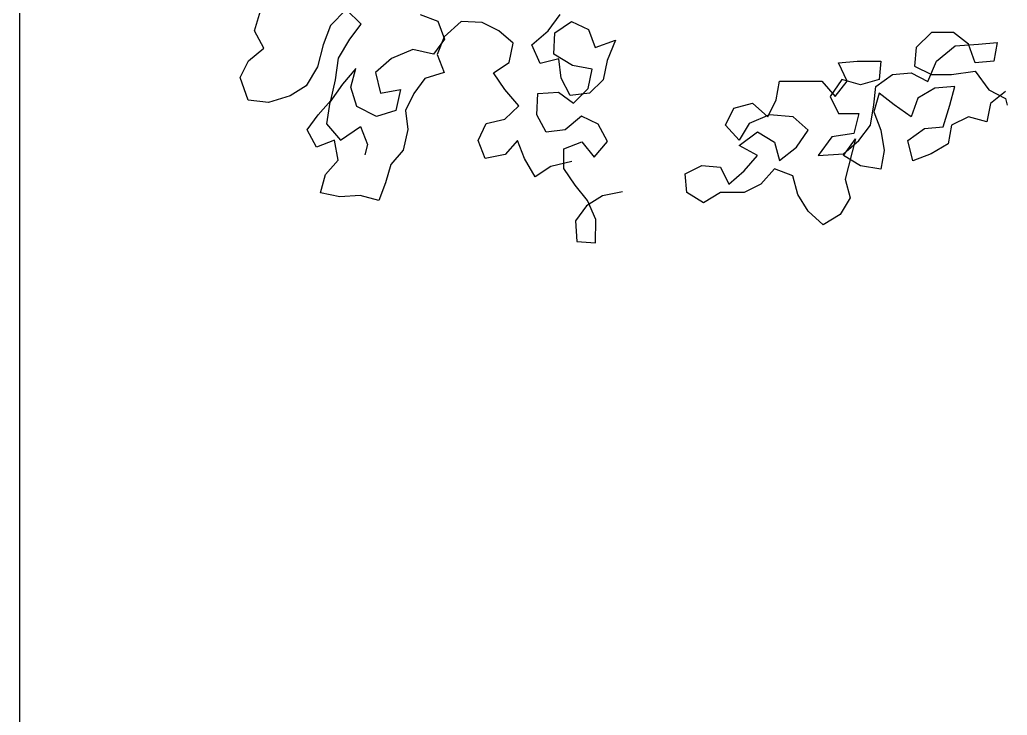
# Model space of a CAD drawing. Header units: millimetres. Extents: x -249630 to 95394, y -188036 to 109963.
# Drawn here: x -74482 to -73729, y 96791 to 97322 of the extents above; entities that cross this region are included whole.
import ezdxf

# ---------------------------------------------------------------- set-up
doc = ezdxf.new("R2010")
doc.units = ezdxf.units.MM
doc.layers.add('05', color=5, linetype='Continuous')
doc.layers.add('AHojas', color=86, linetype='Continuous')

# ---------------------------------------------------------------- blocks, each defined once
blk = doc.blocks.new('Arbol_01')
at = {"layer": 'AHojas'}
for p, q in [((-0.88536, 1.40945), (-0.88162, 1.42162)), ((-0.82935, 1.42254), (-0.83891, 1.41268)), ((-0.82036, 1.41351), (-0.82935, 1.42254)), ((-0.78432, 1.41942), (-0.77356, 1.41533)), ((-0.70612, 1.4095), (-0.69885, 1.41954)), ((-0.83891, 1.41268), (-0.84353, 1.40104)), ((-0.8271, 1.40435), (-0.82036, 1.41351)), ((-0.77356, 1.41533), (-0.76935, 1.40437)), ((-0.75926, 1.41511), (-0.7697, 1.40578)), ((-0.74637, 1.41455), (-0.75926, 1.41511)), ((-0.73614, 1.40958), (-0.74637, 1.41455)), ((-0.70206, 1.40825), (-0.6918, 1.41528)), ((-0.6918, 1.41528), (-0.68157, 1.41031)), ((-0.87974, 1.39884), (-0.88536, 1.40945)), ((-0.7697, 1.40578), (-0.77379, 1.39502)), ((-0.72751, 1.40196), (-0.73614, 1.40958)), ((-0.71603, 1.40105), (-0.70612, 1.4095)), ((-0.70263, 1.39536), (-0.70206, 1.40825)), ((-0.68157, 1.41031), (-0.67737, 1.39935)), ((-0.47217, 1.40853), (-0.48145, 1.39928)), ((-0.45878, 1.40852), (-0.47217, 1.40853)), ((-0.44952, 1.40131), (-0.45878, 1.40852)), ((-0.88912, 1.39127), (-0.87974, 1.39884)), ((-0.84353, 1.40104), (-0.84692, 1.38745)), ((-0.83402, 1.39289), (-0.8271, 1.40435)), ((-0.76935, 1.40437), (-0.77609, 1.3952)), ((-0.72984, 1.39013), (-0.72751, 1.40196)), ((-0.71094, 1.38955), (-0.71603, 1.40105)), ((-0.67737, 1.39935), (-0.66499, 1.40391)), ((-0.66499, 1.40391), (-0.67015, 1.39139)), ((-0.48145, 1.39928), (-0.48249, 1.38795)), ((-0.4691, 1.39103), (-0.45776, 1.40028)), ((-0.45776, 1.40028), (-0.44335, 1.4013)), ((-0.44542, 1.38997), (-0.44952, 1.40131)), ((-0.44335, 1.4013), (-0.43202, 1.40232)), ((-0.43202, 1.40232), (-0.43409, 1.39099)), ((-0.836, 1.37965), (-0.83402, 1.39289)), ((-0.8017, 1.39262), (-0.81161, 1.38417)), ((-0.7888, 1.39806), (-0.8017, 1.39262)), ((-0.77609, 1.3952), (-0.7888, 1.39806)), ((-0.77379, 1.39502), (-0.76959, 1.38406)), ((-0.69117, 1.38844), (-0.70263, 1.39536)), ((-0.89409, 1.38104), (-0.88912, 1.39127)), ((-0.84692, 1.38745), (-0.85384, 1.37599)), ((-0.82344, 1.3865), (-0.83159, 1.37699)), ((-0.82665, 1.37521), (-0.82344, 1.3865)), ((-0.73957, 1.38398), (-0.72984, 1.39013)), ((-0.69963, 1.39235), (-0.71094, 1.38955)), ((-0.69825, 1.38069), (-0.69963, 1.39235)), ((-0.67934, 1.38611), (-0.69117, 1.38844)), ((-0.67015, 1.39139), (-0.67247, 1.37956)), ((-0.52882, 1.39005), (-0.51749, 1.39107)), ((-0.52368, 1.37872), (-0.52882, 1.39005)), ((-0.51749, 1.39107), (-0.50308, 1.39106)), ((-0.50308, 1.39106), (-0.50412, 1.37973)), ((-0.48249, 1.38795), (-0.47219, 1.38279)), ((-0.47426, 1.37867), (-0.4691, 1.39103)), ((-0.43409, 1.39099), (-0.44542, 1.38997)), ((-0.88918, 1.36725), (-0.89409, 1.38104)), ((-0.81161, 1.38417), (-0.80847, 1.37145)), ((-0.76959, 1.38406), (-0.78143, 1.38038)), ((-0.73253, 1.37372), (-0.73957, 1.38398)), ((-0.69263, 1.37008), (-0.69825, 1.38069)), ((-0.68167, 1.37429), (-0.67934, 1.38611)), ((-0.50618, 1.37562), (-0.49588, 1.38281)), ((-0.49588, 1.38281), (-0.48455, 1.38383)), ((-0.48455, 1.38383), (-0.47426, 1.37867)), ((-0.47219, 1.38279), (-0.45984, 1.38278)), ((-0.45984, 1.38278), (-0.44542, 1.38483)), ((-0.44542, 1.38483), (-0.43719, 1.37349)), ((-0.85384, 1.37599), (-0.86357, 1.36983)), ((-0.83159, 1.37699), (-0.83939, 1.36606)), ((-0.83886, 1.36694), (-0.836, 1.37965)), ((-0.82297, 1.36337), (-0.82665, 1.37521)), ((-0.78143, 1.38038), (-0.78816, 1.37122)), ((-0.67247, 1.37956), (-0.68097, 1.37146)), ((-0.56694, 1.36743), (-0.56487, 1.37876)), ((-0.56487, 1.37876), (-0.53913, 1.37873)), ((-0.53913, 1.37873), (-0.5309, 1.36946)), ((-0.52677, 1.37975), (-0.53399, 1.36946)), ((-0.5309, 1.36946), (-0.52368, 1.37872)), ((-0.51545, 1.37665), (-0.52677, 1.37975)), ((-0.50412, 1.37973), (-0.51545, 1.37665)), ((-0.50722, 1.36429), (-0.50618, 1.37562)), ((-0.47014, 1.37455), (-0.48044, 1.36838)), ((-0.45779, 1.37557), (-0.47014, 1.37455)), ((-0.46088, 1.36425), (-0.45779, 1.37557)), ((-0.86357, 1.36983), (-0.87683, 1.36581)), ((-0.80847, 1.37145), (-0.79628, 1.37371)), ((-0.79628, 1.37371), (-0.79914, 1.36101)), ((-0.78816, 1.37122), (-0.79313, 1.36099)), ((-0.72408, 1.36381), (-0.73253, 1.37372)), ((-0.71297, 1.3583), (-0.71241, 1.37119)), ((-0.71241, 1.37119), (-0.69987, 1.37204)), ((-0.69987, 1.37204), (-0.6907, 1.36531)), ((-0.68097, 1.37146), (-0.69263, 1.37008)), ((-0.6907, 1.36531), (-0.68167, 1.37429)), ((-0.53399, 1.36946), (-0.52885, 1.35916)), ((-0.50412, 1.37149), (-0.50722, 1.36017)), ((-0.49486, 1.36428), (-0.50412, 1.37149)), ((-0.48044, 1.36838), (-0.48457, 1.35706)), ((-0.43719, 1.37349), (-0.4269, 1.36833)), ((-0.4269, 1.37245), (-0.43617, 1.36525)), ((-0.87683, 1.36581), (-0.88918, 1.36725)), ((-0.84647, 1.35831), (-0.83886, 1.36694)), ((-0.83939, 1.36606), (-0.84137, 1.35282)), ((-0.81098, 1.35733), (-0.82297, 1.36337)), ((-0.73258, 1.35571), (-0.72408, 1.36381)), ((-0.59269, 1.36231), (-0.58136, 1.36539)), ((-0.58136, 1.36539), (-0.5721, 1.35714)), ((-0.5721, 1.35714), (-0.56694, 1.36743)), ((-0.50929, 1.35194), (-0.50722, 1.36429)), ((-0.48457, 1.35706), (-0.49486, 1.36428)), ((-0.46502, 1.35087), (-0.46088, 1.36425)), ((-0.43617, 1.36525), (-0.43824, 1.35393)), ((-0.4269, 1.36833), (-0.42588, 1.36422)), ((-0.85321, 1.34914), (-0.84647, 1.35831)), ((-0.79914, 1.36101), (-0.81098, 1.35733)), ((-0.79313, 1.36099), (-0.79175, 1.34933)), ((-0.70735, 1.34769), (-0.71297, 1.3583)), ((-0.68578, 1.35752), (-0.69569, 1.34907)), ((-0.67555, 1.35255), (-0.68578, 1.35752)), ((-0.59784, 1.35202), (-0.59269, 1.36231)), ((-0.57107, 1.35817), (-0.58343, 1.35303)), ((-0.55665, 1.35713), (-0.57107, 1.35817)), ((-0.54739, 1.34888), (-0.55665, 1.35713)), ((-0.52885, 1.35916), (-0.51649, 1.35915)), ((-0.51649, 1.35915), (-0.51959, 1.3468)), ((-0.50722, 1.36017), (-0.50312, 1.34884)), ((-0.44956, 1.35703), (-0.45987, 1.35189)), ((-0.43824, 1.35393), (-0.44956, 1.35703)), ((-0.84137, 1.35282), (-0.83292, 1.34291)), ((-0.83292, 1.34291), (-0.82071, 1.35118)), ((-0.82071, 1.35118), (-0.8165, 1.34022)), ((-0.74886, 1.34268), (-0.74389, 1.35291)), ((-0.74389, 1.35291), (-0.73258, 1.35571)), ((-0.66993, 1.34194), (-0.67555, 1.35255)), ((-0.58961, 1.34274), (-0.59784, 1.35202)), ((-0.58343, 1.35303), (-0.58961, 1.34274)), ((-0.51651, 1.34267), (-0.50929, 1.35194)), ((-0.47634, 1.34985), (-0.46502, 1.35087)), ((-0.45987, 1.35189), (-0.46194, 1.34057)), ((-0.84758, 1.33853), (-0.85321, 1.34914)), ((-0.79175, 1.34933), (-0.79461, 1.33663)), ((-0.69569, 1.34907), (-0.70735, 1.34769)), ((-0.58962, 1.33965), (-0.57828, 1.34788)), ((-0.57828, 1.34788), (-0.56799, 1.34169)), ((-0.55461, 1.33859), (-0.54739, 1.34888)), ((-0.53298, 1.34475), (-0.54123, 1.33343)), ((-0.51959, 1.3468), (-0.53298, 1.34475)), ((-0.50312, 1.34884), (-0.50107, 1.33648)), ((-0.48665, 1.34265), (-0.47634, 1.34985)), ((-0.83662, 1.34274), (-0.84758, 1.33853)), ((-0.83436, 1.33055), (-0.83662, 1.34274)), ((-0.8165, 1.34022), (-0.81793, 1.33386)), ((-0.74465, 1.33172), (-0.74886, 1.34268)), ((-0.72484, 1.34262), (-0.73246, 1.33399)), ((-0.72064, 1.33166), (-0.72484, 1.34262)), ((-0.6966, 1.3376), (-0.68564, 1.34181)), ((-0.68564, 1.34181), (-0.67808, 1.33243)), ((-0.67808, 1.33243), (-0.66993, 1.34194)), ((-0.5783, 1.33346), (-0.58962, 1.33965)), ((-0.56799, 1.34169), (-0.56491, 1.33036)), ((-0.56491, 1.33036), (-0.55461, 1.33859)), ((-0.52578, 1.33342), (-0.51857, 1.34371)), ((-0.52578, 1.33445), (-0.51651, 1.34267)), ((-0.51857, 1.34371), (-0.52477, 1.319)), ((-0.48357, 1.33029), (-0.48665, 1.34265)), ((-0.46194, 1.34057), (-0.47224, 1.3344)), ((-0.79461, 1.33663), (-0.80223, 1.32799)), ((-0.73246, 1.33399), (-0.74465, 1.33172)), ((-0.69664, 1.32559), (-0.6966, 1.3376)), ((-0.58654, 1.3242), (-0.5783, 1.33346)), ((-0.54123, 1.33343), (-0.52578, 1.33445)), ((-0.51549, 1.32723), (-0.52578, 1.33342)), ((-0.50107, 1.33648), (-0.50314, 1.32516)), ((-0.47224, 1.3344), (-0.48357, 1.33029)), ((-0.84198, 1.32192), (-0.83436, 1.33055)), ((-0.80223, 1.32799), (-0.80544, 1.3167)), ((-0.71413, 1.32052), (-0.72064, 1.33166)), ((-0.7044, 1.32667), (-0.71413, 1.32052)), ((-0.69168, 1.32981), (-0.7044, 1.32667)), ((-0.62258, 1.32218), (-0.61228, 1.32732)), ((-0.61228, 1.32732), (-0.60096, 1.32628)), ((-0.60096, 1.32628), (-0.59582, 1.31598)), ((-0.50314, 1.32516), (-0.51549, 1.32723)), ((-0.84519, 1.31063), (-0.84198, 1.32192)), ((-0.6896, 1.31533), (-0.69664, 1.32559)), ((-0.62156, 1.31085), (-0.62258, 1.32218)), ((-0.59582, 1.31598), (-0.58654, 1.3242)), ((-0.56801, 1.32522), (-0.57625, 1.31596)), ((-0.55668, 1.32109), (-0.56801, 1.32522)), ((-0.55361, 1.30976), (-0.55668, 1.32109)), ((-0.80544, 1.3167), (-0.80953, 1.30594)), ((-0.68203, 1.30595), (-0.6896, 1.31533)), ((-0.57625, 1.31596), (-0.58655, 1.31082)), ((-0.52477, 1.319), (-0.52169, 1.30767)), ((-0.83336, 1.3083), (-0.84519, 1.31063)), ((-0.82082, 1.30915), (-0.83336, 1.3083)), ((-0.80953, 1.30594), (-0.82082, 1.30915)), ((-0.67302, 1.30893), (-0.68275, 1.30277)), ((-0.66083, 1.31119), (-0.67302, 1.30893)), ((-0.61127, 1.30466), (-0.62156, 1.31085)), ((-0.60097, 1.31083), (-0.61127, 1.30466)), ((-0.58655, 1.31082), (-0.60097, 1.31083)), ((-0.54744, 1.29946), (-0.55361, 1.30976)), ((-0.68275, 1.30277), (-0.68948, 1.29361)), ((-0.67694, 1.29446), (-0.68203, 1.30595)), ((-0.52169, 1.30767), (-0.52787, 1.29738)), ((-0.53818, 1.29121), (-0.54744, 1.29946)), ((-0.52787, 1.29738), (-0.53818, 1.29121)), ((-0.68948, 1.29361), (-0.68863, 1.28107)), ((-0.67716, 1.28015), (-0.67694, 1.29446)), ((-0.68863, 1.28107), (-0.67716, 1.28015))]:
    blk.add_line(p, q, dxfattribs=at)

msp = doc.modelspace()

# ---------------------------------------------------------------- linework, layer by layer
at = {"layer": '05'}
msp.add_line((-74482.415, 95551.303), (-74482.415, 98988.803), dxfattribs=at)

# ---------------------------------------------------------------- block references
at = {"xscale": 1250, "yscale": 1250, "zscale": 1250}
msp.add_blockref('Arbol_01', (-73196.564, 95551.303), dxfattribs=at)

doc.saveas('drawing.dxf')
